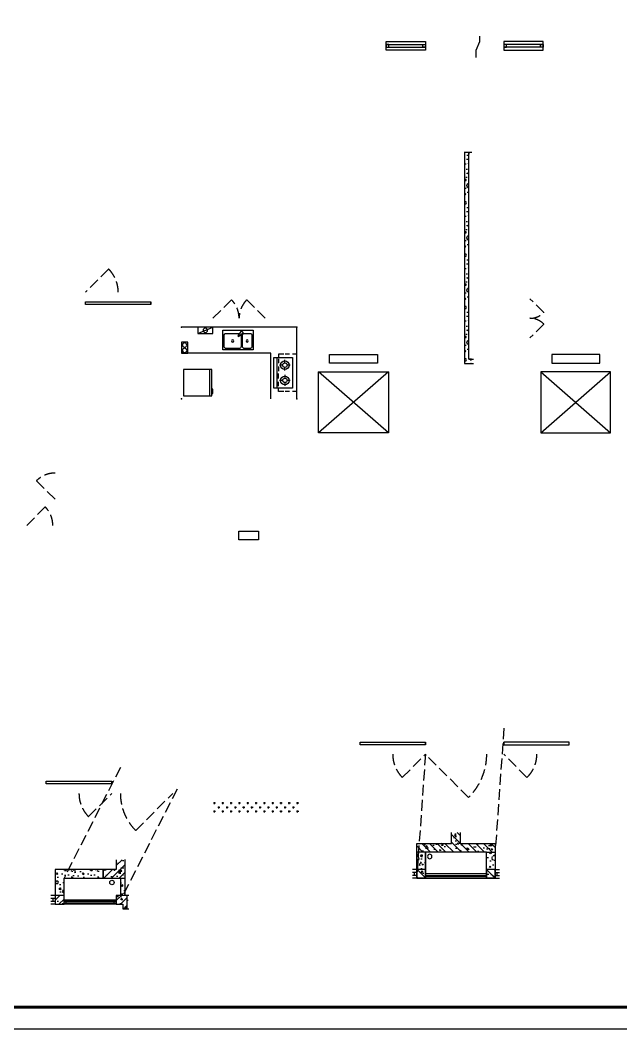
# Model space of a CAD drawing. Extents: x -624355 to 2378000, y 0 to 1700000.
# Drawn here: x 402645 to 416430, y 679628 to 702763 of the extents above; entities that cross this region are included whole.
import ezdxf
from ezdxf.enums import TextEntityAlignment as Align

# ---------------------------------------------------------------- set-up
doc = ezdxf.new("R2010")
doc.units = 0
doc.header["$LTSCALE"] = 1000
doc.header["$MEASUREMENT"] = 0
doc.linetypes.add('DASH', pattern=[0.35, 0.25, -0.1])
doc.layers.get('0').update_dxf_attribs({"linetype": 'CONTINUOUS'})
for name, color, linetype in [('AD-NAME-ROOM', 9, 'CONTINUOUS'), ('AE-ELEV-4', 251, 'CONTINUOUS'), ('AE-EQPM', 70, 'CONTINUOUS'), ('AE-EQPM-KICH', 84, 'CONTINUOUS'), ('AE-HDWR', 8, 'CONTINUOUS'), ('AE-PATN-MATE', 8, 'CONTINUOUS'), ('AE-PIPE', 10, 'CONTINUOUS'), ('AE-WALL', 255, 'CONTINUOUS'), ('AE-WALL-HACH', 15, 'CONTINUOUS'), ('AE-WIND', 11, 'CONTINUOUS'), ("Ax-07-F02-WY1$0$AX-01-P01-F(01)$0$Ax-A-Comp-Wall-F(01')$0$A-Wall-Fnsh", 152, 'CONTINUOUS'), ('C-SHET-SHET', 144, 'CONTINUOUS'), ('C-XREF-INT', 7, 'CONTINUOUS'), ('PX-05-TYN-ZUO$0$PX-B-COMP-WALL-BZ-LG-SUN$0$P-太阳能', 6, 'CONTINUOUS')]:
    doc.layers.add(name, color=color, linetype=linetype)
doc.layers.add('内框', color=8, linetype='CONTINUOUS', plot=False)
doc.layers.get('C-XREF-INT').off()
doc.styles.get("Standard").update_dxf_attribs({"font": '', "width": 0.7})
doc.styles.add('黑体', font='simhei.ttf')
doc.styles.get('Standard').set_extended_font_data('SimSun')

# ---------------------------------------------------------------- blocks, each defined once
blk = doc.blocks.new('对开门冰箱')
at = {"layer": 'AE-EQPM-KICH'}
for p, q in [((75, -700), (75, -50)), ((75, -50), (675, -50)), ((675, -50), (675, -700)), ((675, -650), (75, -650)), ((675, -700), (75, -700))]:
    blk.add_line(p, q, dxfattribs=at)
blk.add_lwpolyline([(625, -700), (625, -725), (525, -725), (525, -700)], close=True, dxfattribs=at)
blk = doc.blocks.new('AX-E2-COMP-WALL$0$JB-RanQiReShuiQi')
at = {"layer": 'AE-EQPM-KICH'}
blk.add_line((-175, 75), (175, -75), dxfattribs=at)
blk.add_lwpolyline([(175, -75), (-175, -75), (-175, 75), (175, 75)], close=True, dxfattribs=at)
blk.add_circle((0, 0), 51.04879952855183, dxfattribs=at)
blk = doc.blocks.new('AX-E2-COMP-WALL$0$hr-rqb')
at = {"layer": 'AE-EQPM-KICH'}
blk.add_lwpolyline([(-125, -150), (-125, 0), (125, 0), (125, -150)], close=True, dxfattribs=at)
for centre in [(-62.5, -75), (62.5, -75)]:
    blk.add_circle(centre, 50, dxfattribs=at)
blk = doc.blocks.new('PX-05-TYN-ZUO$0$20170321181117')
at = {"layer": 'AE-PATN-MATE'}
h = blk.add_hatch(dxfattribs=at)
h.set_pattern_fill('CROSS', color=256, scale=60, style=0)
h.set_pattern_definition([(0, (-193867.231587667, 175119.1879620174), (95.25, 95.25), [47.625, -142.875]), (90, (-193843.419087667, 175095.3754620174), (-95.25, 95.25), [47.625, -142.875])])
h.paths.add_polyline_path([(350.0000685175182, -400), (2350.000068517518, -400), (2350.000068517518, -100), (350.0000685175182, -100)])
blk = doc.blocks.new('JB-XiDiPen-2a-Auto')
at = {"layer": 'AE-EQPM-KICH'}
for p, q in [((-320, -195.0000000000873), (-320, -445.0000000000582)), ((-150, -145.0000000000291), (-270, -145.0000000000873)), ((-93.84744656586554, -101.4271540199697, -60.00000000000163), (-105.8563897259301, -112.7149303264741, -60.00000000000163)), ((-8.181521918158978, -217.0974961571337, -60.00000000000163), (-104.2455662768334, -143.887792908994, -60.00000000000163)), ((-100, -445.0000000000582), (-100, -195.0000000000291)), ((-70, -195.0000000000582), (-70, -445.0000000000582)), ((-62.83390013873577, -104.9630241745326, -60.00000000000163), (4.293808647431433, -205.3713545349019, -60.00000000000163)), ((270, -145.0000000000873), (-20, -145.0000000000582)), ((4.293808647431433, -205.3713545349019, -60.00000000000163), (-8.181521918158978, -217.0974961571337, -60.00000000000163)), ((320, -445.0000000000291), (320, -195.0000000000873)), ((-270, -495.0000000000582), (-150, -495.0000000000582)), ((-20, -495.0000000000582), (270, -495.0000000000291))]:
    blk.add_line(p, q, dxfattribs=at)
blk.add_lwpolyline([(350, -525.0000000000582), (350, -75.00000000005821), (-350, -75.00000000005821), (-350, -525.0000000000582)], close=True, dxfattribs=at)
for centre in [(-210, -320.0000000000582), (125, -320.0000000000291)]:
    blk.add_circle(centre, 25, dxfattribs=at)
for centre, radius, start, end in [((-270, -195.0000000000873), 50, 90, 180), ((-150, -195.0000000000291), 50, 0, 90), ((-91.84728866023943, -127.6190648022166, -60.00000000000163), 20.45454545454545, 133.2269158241898, 232.6892378284557), ((-79.8383455000585, -116.3312884956831, -60.00000000000163), 20.45454545454545, 33.76459382786667, 133.2269158241898), ((-20, -195.0000000000582), 50, 154.7082747088182, 180), ((-20, -195.0000000000582), 50, 90, 106.9881500463089), ((270, -195.0000000000873), 50, 0, 90), ((-270, -445.0000000000582), 50, 180, 270), ((-150, -445.0000000000582), 50, 270, 0), ((-20, -445.0000000000582), 50, 180, 270), ((270, -445.0000000000291), 50, 270, 0)]:
    blk.add_arc(centre, radius, start, end, dxfattribs=at)
blk = doc.blocks.new('JB-LuJv-2a-Auto')
at = {"layer": 'AE-EQPM-KICH'}
for p, q in [((-425, -2.91038304567337e-11), (-425, -102.8044942555716)), ((-425, -167.1184487455466), (-425, -264.847269335849)), ((-350, -525.0000000000582), (-350, -100.0000000000582)), ((-350, -100.0000000000582), (350, -100.0000000000582)), ((-175, -150.0000000000582), (-175, -225.0000000000582)), ((175, -150.0000000000582), (175, -225.0000000000582)), ((350, -100.0000000000582), (350, -525.0000000000582)), ((425, -2.91038304567337e-11), (425, -102.8044942555716)), ((425, -167.1184487455466), (425, -264.847269335849)), ((-425, -302.6499145959096), (-425, -425.0000000000873)), ((-425, -425.0000000000873), (-350, -425.0000000000873)), ((350, -450.0000000000582), (-350, -450.0000000000582)), ((-318.5188703461317, -425.0000000000873), (-218.0262462173123, -425.0000000000873)), ((-225, -275.0000000000582), (-300, -275.0000000000582)), ((-175, -325.0000000000582), (-175, -400.0000000000582)), ((-148.3082902593305, -425.0000000000873), (-36.00237049430143, -425.0000000000873)), ((-50, -275.0000000000582), (-125, -275.0000000000582)), ((131.700257183169, -425.0000000000873), (18.35572212724946, -425.0000000000873)), ((50, -275.0000000000582), (125, -275.0000000000582)), ((175, -325.0000000000582), (175, -400.0000000000582)), ((305.0243648051983, -425.0000000000873), (209.7224987939699, -425.0000000000873)), ((225, -275.0000000000582), (300, -275.0000000000582)), ((425, -425.0000000000582), (350, -425.0000000000873)), ((425, -302.6499145959096), (425, -425.0000000000582)), ((350, -525.0000000000582), (-350, -525.0000000000582))]:
    blk.add_line(p, q, dxfattribs=at)
for centre, radius in [((-175, -275.0000000000582), 100), ((-175, -275.0000000000582), 50), ((175, -275.0000000000582), 100), ((175, -275.0000000000582), 50)]:
    blk.add_circle(centre, radius, dxfattribs=at)
blk = doc.blocks.new('*U126')
at = {"layer": 'AE-EQPM-KICH'}
for p, q in [((2.636785683506321e-11, -1649.99999999964), (7.185008144006133e-11, 0)), ((7.185008144006133e-11, 0), (2650.000000072292, 0)), ((600.0000000000264, -1649.99999999964), (600.0000000000717, -600.0000000000001)), ((600.0000000000717, -600.0000000000001), (2650.000000072292, -600))]:
    blk.add_line(p, q, dxfattribs=at)
for p in [(-2.182787284255028e-11, 0), (2650.000000072292, 0), (2.636785683506324e-11, -1649.99999999964)]:
    blk.add_point(p, dxfattribs=at)
blk.add_blockref('JB-XiDiPen-2a-Auto', (1350.000000072292, 0), dxfattribs=at)
at = {"layer": 'AE-EQPM-KICH', "extrusion": (0, 0, -1), "zscale": -1, "rotation": 270}
blk.add_blockref('JB-LuJv-2a-Auto', (-2.636785683506324e-11, -1049.99999999964), dxfattribs=at)
blk = doc.blocks.new('户型二维')
at = {"layer": 'AE-ELEV-4', "linetype": 'DASH'}
for points in [[(2300, 600), (1006.38361326704, -1940.609307325329)], [(3600, 100), (2306.38361326704, -2440.609307325329)]]:
    blk.add_lwpolyline(points, dxfattribs=at)
at = {"layer": 'AE-EQPM-KICH'}
for p in [(3700.000000010012, 10699.99999999965), (6350, 10699.99999999965), (3700.000000010012, 9050)]:
    blk.add_point(p, dxfattribs=at)
at = {"layer": 'AE-PATN-MATE', "linetype": 'DASH'}
for points in [[(2250, 11500, 0.198912367379658), (2030.330085889902, 12030.3300858899), (1500, 11500)], [(800.0000000000582, 7349.999999999884, 0.198912367379658), (375.7359312881599, 7174.264068711782), (800.0000000000582, 6749.999999999884)], [(749.9999999999418, 6150, 0.198912367379658), (574.2640687118983, 6574.264068711898), (150, 6150)], [(1350, 0, 0.198912367379658), (1569.669914110098, -530.330085889902), (2100, 0)], [(2300.000000000116, 0, 0.198912367379658), (2651.471862576203, -848.5281374237966), (3500, 0)]]:
    blk.add_lwpolyline(points, format="xyb", dxfattribs=at)
at = {"layer": 'AE-PATN-MATE', "linetype": 'DASH', "elevation": 5.585210347004212e-08}
for points in [[(5025.000000000058, 10899.999999922, 0.198912367379658), (4849.264068712015, 11324.2640686339), (4425.000000000116, 10899.999999922)], [(5025.000000000058, 10899.999999922, -0.198912367379658), (5200.735931288102, 11324.2640686339), (5625, 10899.999999922)], [(8550, 899.9999999218853, 0.198912367379658), (8769.669914110098, 369.6699140319834), (9300, 899.9999999218853)]]:
    blk.add_lwpolyline(points, format="xyb", dxfattribs=at)
at = {"layer": 'AE-EQPM-KICH', "xscale": -1}
blk.add_blockref('*U126', (6350.000000072294, 10699.99999999965), dxfattribs=at)
for name, p, rotation in [('AX-E2-COMP-WALL$0$JB-RanQiReShuiQi', (4250.000000031781, 10624.99999999965), 180), ('AX-E2-COMP-WALL$0$hr-rqb', (3849.576995854615, 10224.99999999965), 270), ('对开门冰箱', (3700.000000031781, 9800), 90)]:
    blk.add_blockref(name, p, dxfattribs=dict(at, rotation=rotation))
at = {"layer": 'PX-05-TYN-ZUO$0$PX-B-COMP-WALL-BZ-LG-SUN$0$P-太阳能', "xscale": -1}
blk.add_blockref('PX-05-TYN-ZUO$0$20170321181117', (6750.000068517576, -80), dxfattribs=at)
blk = doc.blocks.new('房间功能')
at = {"layer": 'AD-NAME-ROOM'}
blk.add_lwpolyline([(25420.06593669951, 6019.966978058801), (25870.06593669951, 6019.966978058801), (25870.06593669951, 5819.966978058801), (25420.06593669951, 5819.966978058801)], close=True, dxfattribs=at)
at = {"color": 8}
for points in [[(21900, 11280.000000000031), (23400, 11280.000000000031), (23400, 11220), (21900, 11220)], [(28200, 1180.0000000000307), (29700, 1180.0000000000307), (29700, 1120), (28200, 1120)], [(33000, 1180.0000000000307), (31500, 1180.0000000000307), (31500, 1120), (33000, 1120)], [(21000, 279.99999999994543), (22499.999999999956, 279.99999999994543), (22499.999999999956, 220), (21000, 220)]]:
    blk.add_wipeout(points, dxfattribs=at).dxf.layer = 'AE-HDWR'
at = {"layer": 'AE-HDWR', "color": 8}
for points in [[(21900, 11280), (23400, 11280), (23400, 11220), (21900, 11220)], [(28200, 1180), (29700, 1180), (29700, 1120), (28200, 1120)], [(33000, 1180), (31500, 1180), (31500, 1120), (33000, 1120)], [(21000, 280), (22500, 280), (22500, 220), (21000, 220)]]:
    blk.add_lwpolyline(points, close=True, dxfattribs=at)
at = {"layer": 'AE-WALL'}
for points in [[(21900, 11220), (21900, 11280)], [(23400, 11220), (23400, 11280)], [(28200, 1120), (28200, 1180)], [(29700, 1120), (29700, 1180)], [(31500, 1120), (31500, 1180)], [(33000, 1120), (33000, 1180)], [(21000, 220), (21000, 280)], [(22500, 220), (22500, 280)]]:
    blk.add_lwpolyline(points, dxfattribs=at)
blk = doc.blocks.new('*U61')
for p, q in [((899.9999999979627, 59.99999999988358), (5.820766091346741e-11, 59.99999999988358)), ((899.9999999979627, -1.164153218269348e-10), (5.820766091346741e-11, -1.164153218269348e-10))]:
    blk.add_line(p, q)
for points in [[(60, 0), (0, 0), (0, 60), (60, 60)], [(839.9999999980209, 0), (899.9999999980209, 0), (899.9999999980209, 60), (839.9999999980209, 60)]]:
    blk.add_lwpolyline(points, close=True)
blk = doc.blocks.new('DT')
at = {"layer": 'AE-EQPM'}
for p, q in [((357854.0381416139, 341547.1826629857), (357854.0381416139, 341747.1826629858)), ((357854.0381416139, 341747.1826629858), (358954.0381416073, 341747.1826629858)), ((358954.0381416073, 341747.1826629858), (358954.0381416073, 341547.1826629857)), ((358954.0381416073, 341547.1826629857), (357854.0381416139, 341547.1826629857)), ((357604.0381416068, 339947.182662985), (357604.0381416068, 341347.1826629856)), ((357604.0381416068, 341347.1826629856), (359204.0381416144, 341347.1826629856)), ((359204.0381416144, 341347.1826629856), (357604.0381416068, 339947.182662985)), ((359204.0381416144, 339947.182662985), (357604.0381416068, 341347.1826629856)), ((359204.0381416144, 341347.1826629856), (359204.0381416144, 339947.182662985)), ((359204.0381416144, 339947.182662985), (357604.0381416068, 339947.182662985))]:
    blk.add_line(p, q, dxfattribs=at)
blk = doc.blocks.new('核心筒二维-1F')
at = {"layer": 'AE-WALL-HACH'}
h = blk.add_hatch(dxfattribs=at)
h.set_pattern_fill('加气混凝土', color=256, scale=50)
h.set_pattern_definition([(0, (177, -183), (300, 600), [0, -600]), (0, (-174, -264), (300, 600), [0, -600]), (0, (21, -270), (300, 600), [0, -600]), (0, (234, -93), (300, 600), [0, -600]), (0, (-15, -300), (300, 600), [0, -600]), (0, (294, 285), (300, 600), [0, -600]), (0, (111, 237), (300, 600), [0, -600]), (0, (207, 162), (300, 600), [0, -600]), (0, (-282, 150), (300, 600), [0, -600]), (0, (12, 123), (300, 600), [0, -600]), (0, (-102, -30), (300, 600), [0, -600]), (0, (-96, -255), (300, 600), [0, -600]), (0, (129, -279), (300, 600), [0, -600]), (0, (294, -15), (300, 600), [0, -600]), (0, (-267, -108), (300, 600), [0, -600]), (0, (-216, -6), (300, 600), [0, -600]), (0, (18, -48), (300, 600), [0, -600]), (0, (-66, -135), (300, 600), [0, -600]), (0, (-114, 63), (300, 600), [0, -600]), (0, (-39, 288), (300, 600), [0, -600]), (0, (-243, -234), (300, 600), [0, -600]), (0, (87, 165), (300, 600), [0, -600]), (0, (-192, 174), (300, 600), [0, -600]), (0, (-240, 252), (300, 600), [0, -600]), (130.601294, (257.142858, 97.142856), (-1499.999983430985, 1800.000007869767), [26.341554, -11037.111]), (18.4349488, (214.285716, 108.571428), (1499.99999446807, 599.9999955732223), [27.10524, -3767.6279]), (90, (214.285716, 82.857144), (300.0000000000001, 600), [25.714284, -1174.28565]), (161.565051, (240, 74.285712), (-1500.000007552608, 599.9999552724113), [27.10524, -3767.6279]), (53.1301023, (240, 74.285712), (300.0000005671201, 599.9999997164399), [28.57143, -2971.4285]), (135, (262.857144, -231.42852), (-300.0000362661431, 599.9999593952012), [24.24366, -1672.8126]), (45, (228.571428, -231.42852), (299.999998082377, 599.9999975789675), [24.24366, -1672.8126]), (135, (245.714286, -248.57142), (-300.0000362661431, 599.9999593952012), [24.24366, -1672.8126]), (45, (245.714286, -248.57142), (299.999998082377, 599.9999975789675), [24.24366, -1672.8126]), (116.565051, (-25.71426, 171.428574), (-5.219298673253547e-05, 1199.999967353521), [31.943826, -638.8765000000001]), (180, (-39.99995999999999, 199.999998), (-299.9999999999999, 600), [34.285716, -565.71425]), (63.43494880000001, (-88.57139999999998, 171.428574), (2.716145353076627e-06, 1199.999994186336), [31.943826, -638.8765000000001]), (116.565051, (-74.2857, 142.857144), (-5.219298673253547e-05, 1199.999967353521), [31.943826, -638.8765000000001]), (0, (-74.2857, 142.857144), (300, 600), [34.285716, -565.71425]), (63.43494880000001, (-39.99995999999999, 142.857144), (2.716145353076627e-06, 1199.999994186336), [31.943826, -638.8765000000001]), (107.102728, (199.999998, -31.42854000000001), (-899.9999655924546, 3000.000004840143), [38.861346, -16282.9025]), (143.972626, (188.571426, 5.714286), (-5699.99992773809, 4199.999995246334), [38.861346, -8122.02]), (180, (157.142856, 28.57143), (-299.9999999999999, 600), [37.142856, -562.8571]), (36.02737329999999, (88.57142999999999, 5.714286), (5699.999957876589, 4199.999954722195), [38.861346, -8122.02]), (71.5650511, (77.142858, -28.5714), (900.0000046203285, 2999.99999483479), [36.140316, -3758.5928]), (107.102728, (88.57142999999999, -65.71428), (-899.9999655924546, 3000.000004840143), [38.861346, -16282.9025]), (143.972626, (120, -88.57139999999998), (-5699.99992773809, 4199.999995246334), [38.861346, -8122.02]), (0, (120, -88.57139999999998), (300, 600), [37.142856, -562.8571]), (36.02737329999999, (157.142856, -88.57139999999998), (5699.999957876589, 4199.999954722195), [38.861346, -8122.02]), (71.5650511, (188.571426, -65.71428), (900.0000046203285, 2999.99999483479), [36.140316, -3758.5928]), (150.255118, (205.714284, 248.571426), (-900.0000021301363, 599.9999925650195), [23.03502, -4814.319600000001]), (90, (185.714286, 237.14286), (300.0000000000001, 600), [22.857144, -1177.14275]), (29.7448813, (185.714286, 237.14286), (900.0000005300184, 599.9999971978212), [23.03502, -4814.319600000001]), (116.565051, (65.714286, -177.14286), (-5.219298673253547e-05, 1199.999967353521), [31.943826, -638.8765000000001]), (168.690067, (51.428574, -148.5714), (-2700.000002003099, 599.9999849441089), [29.137254, -6089.685500000001]), (41.18592510000001, (0, -162.8571), (7499.999954558658, 6599.999942288418), [30.371844, -12725.802]), (90, (0, -191.42856), (300.0000000000001, 600), [28.57143, -1171.4285]), (138.814074, (22.857144, -211.42854), (-7499.999866690215, 6600.000042036299), [30.371844, -12725.802]), (16.6992442, (22.857144, -211.42854), (9899.99992551639, 2999.999968578065), [29.82945, -12498.5375]), (60.9453959, (51.428574, -202.85712), (299.9999992038756, 599.9999946927048), [29.416086, -12325.3395]), (109.983106, (-185.71428, 74.285712), (-1500.00000564993, 4199.999988885022), [33.44200199999999, -14012.1975]), (155.556045, (-197.14284, 105.714288), (-3900.000014866057, 1799.999962602966), [34.522986, -14465.1315]), (24.4439547, (-259.99998, 105.714288), (3900.000001945477, 1799.999991342401), [34.522986, -14465.1315]), (70.01689340000001, (-271.42854, 74.285712), (1500.000004522143, 4199.999989580724), [33.442002, -14012.1975]), (109.983106, (-259.99998, 42.857142), (-1500.00000564993, 4199.999988885022), [33.44200199999999, -14012.1975]), (160.016893, (-228.57138, 31.42857), (-1500.00000088163, 599.9999726666744), [33.442002, -6989.377500000001]), (19.9831065, (-228.57138, 31.42857), (1499.999991764409, 599.9999990480279), [33.442002, -6989.377500000001]), (70.01689340000001, (-197.14284, 42.857142), (1500.000004522143, 4199.999989580724), [33.442002, -14012.1975]), (122.005383, (37.142856, 19.999998), (-300.00004026147, 599.9999693707862), [26.954232, -5633.434]), (18.4349488, (-2.85714, 34.285716), (1499.99999446807, 599.9999955732223), [27.10524, -3767.6279]), (90, (-2.85714, 8.571426), (300.0000000000001, 600), [25.714284, -1174.28565]), (161.565051, (22.857144, 0), (-1500.000007552608, 599.9999552724113), [27.10524, -3767.6279]), (54.46232220000002, (22.857144, 0), (2099.999996957259, 2999.999995506066), [24.57807, -10298.2115]), (116.565051, (-137.14284, -125.71428), (-5.219298673253547e-05, 1199.999967353521), [31.943826, -638.8765000000001]), (180, (-151.42854, -97.14282), (-299.9999999999999, 600), [31.42857, -568.5714]), (59.0362434, (-199.99998, -125.71428), (300.0000009765315, 599.9999970877775), [33.31972799999999, -6963.821999999998]), (120.963756, (-182.85714, -154.28568), (-300.0000409979644, 599.9999724465997), [33.319728, -6963.821999999999]), (0, (-182.85714, -154.28568), (300, 600), [31.42857, -568.5714]), (63.43494880000001, (-151.42854, -154.28568), (2.716145353076627e-06, 1199.999994186336), [31.943826, -638.8765000000001])])
edge = h.paths.add_edge_path()
edge.add_line((3439.999999891501, -140), (3500, -140))
edge.add_line((3500, -140), (3499.999999891501, 4600))
edge.add_line((3499.999999891501, 4600), (3599.999999891501, 4600))
edge.add_line((3599.999999891501, 4600), (3599.999999891501, -240))
edge.add_line((3599.999999891501, -240), (3439.999999891501, -240))
at = {"layer": 'AE-WALL'}
for points in [[(3438.325443202863, 4600.000000129454), (3499.999999891501, 4599.999999999884), (3499.999999891501, 4568.374696324929)], [(3439.999999891501, -140), (3500, -140), (3499.999999891501, 4600), (3599.999999891501, 4600), (3599.999999891501, -240), (3439.999999891501, -240)], [(3600, 4616.857312135748), (3600, 4568.374696324929)], [(3500, -140), (3400.000000000058, -140)], [(3519.999999891501, -240), (3400, -240)]]:
    blk.add_lwpolyline(points, dxfattribs=at)
at = {"layer": 'AE-WIND'}
for points in [[(1800.000000001979, 7150), (2700, 7149.999999999884), (2700, 6949.999999999884), (1800.000000001979, 6950)], [(5399.999809854198, 7150.000000128639), (4500, 7149.999999999884), (4500, 6949.999999999884), (5399.999809854198, 6950.000000128639)]]:
    blk.add_lwpolyline(points, close=True, dxfattribs=at)
blk.add_blockref('DT', (-357354.0382367055, -341777.1826629884))
at = {"xscale": -1}
blk.add_blockref('DT', (364554.0381416106, -341777.182662989), dxfattribs=at)
at = {"layer": 'AE-WIND', "extrusion": (0, 0, -1), "xscale": -1, "zscale": -1, "rotation": 180}
blk.add_blockref('*U61', (-2700, 7080.000000028755), dxfattribs=at)
at = {"layer": 'AE-WIND', "extrusion": (0, 0, -1), "zscale": -1, "rotation": 180}
blk.add_blockref('*U61', (-4500, 7080.000000028755), dxfattribs=at)
blk = doc.blocks.new('Ax-07-F02-WY1$0$AX-01-P01-F(01)$0$A$C23455073')
at = {"layer": "Ax-07-F02-WY1$0$AX-01-P01-F(01)$0$Ax-A-Comp-Wall-F(01')$0$A-Wall-Fnsh"}
blk.add_lwpolyline([(917.0027566117351, 647.3429005610815), (917.0027566103381, 479.4055555992527), (832.8387907438446, 279.4049293811258), (832.8387907432625, 160.0191298117861)], dxfattribs=at)
blk = doc.blocks.new('1F标高')
at = {"layer": 'AE-PATN-MATE', "linetype": 'DASH'}
for points in [[(5854.859281056037, 10387.81066355261, 0.198912367379658), (6173.0573326007, 10519.6126120023), (5854.859281081182, 10837.81066355738)], [(26254.85918592155, 10387.81066355261, 0.198912367379658), (26573.05723746622, 10519.6126120023), (26254.8591859467, 10837.81066355738)], [(5854.859281056037, 10387.81066355261, -0.198912367379658), (6173.057332593366, 10256.0087150851), (5854.859281056037, 9937.810663547833)], [(26254.85918592155, 10387.81066355261, -0.198912367379658), (26573.05723745888, 10256.0087150851), (26254.85918592155, 9937.810663547833)]]:
    blk.add_lwpolyline(points, format="xyb", dxfattribs=at)
at = {"layer": 'C-XREF-INT', "rotation": 179.9995736971572}
for p in [(5539.503089121368, 17017.2093962807), (25939.50308911578, 17017.20939628058)]:
    blk.add_blockref('Ax-07-F02-WY1$0$AX-01-P01-F(01)$0$A$C23455073', p, dxfattribs=at)
blk = doc.blocks.new('THAPE_A1L2_inner')
at = {"layer": '内框'}
blk.add_lwpolyline([(0, 0), (1261, 0), (1261, 594), (0, 594)], close=True, dxfattribs=at)
at = {"layer": '内框', "const_width": 1.4}
blk.add_lwpolyline([(25, 584), (25, 10), (1251, 10), (1251, 584)], close=True, dxfattribs=at)
at = {"layer": '内框', "style": '黑体', "width": 0.7999999999999972}
blk.add_attdef('内框名称', (58.88620221386664, 599.2949663840001), '', height=8, dxfattribs=at)
blk = doc.blocks.new('201311_THAPE_A1L2')
blk.add_lwpolyline([(0, 0), (1261, 0), (1261, 594), (0, 594)], close=True)
at = {"const_width": 1.4}
blk.add_lwpolyline([(25, 584), (25, 10), (1251, 10), (1251, 584)], close=True, dxfattribs=at)
blk.add_attdef('作废标记', text='', height=400).set_placement((658, 330.5), align=Align.MIDDLE_CENTER)
blk = doc.blocks.new('南面中间空调板排水')
at = {"layer": 'AE-WALL-HACH'}
h = blk.add_hatch(dxfattribs=at)
h.set_pattern_fill('钢筋混凝土', color=256, scale=50)
h.set_pattern_definition([(45, (-390276.5623966926, -686824.8660824721), (-88.38834764831843, 88.38834764831844), []), (49.99999999999999, (-390276.5623966926, -686824.8660824721), (358.6300913003767, -31.37606749129755), [37.5, -412.5]), (355, (-390276.5623966926, -686824.8660824721), (-69.3756668065, 376.0960668500059), [30, -330]), (100.4514, (-390246.6765566926, -686827.4807524722), (289.2546908570108, 344.7197710304768), [31.870095, -350.571056]), (46.18420000000002, (-390276.5623966926, -686724.8660824721), (533.6205243128222, -82.75950716450905), [56.24999999999984, -618.7499999999975]), (96.6356, (-390232.0940241927, -686731.7627359722), (467.3313527743517, 487.0589354502209), [47.805144, -525.8565]), (351.1842, (-390276.5623966926, -686724.8660824721), (467.3309725668136, 487.0593004626623), [45, -495]), (21, (-390226.5623966926, -686749.8660824721), (298.4535260592309, -201.3094453326694), [37.5, -412.5]), (326.0000000000001, (-390226.5623966926, -686749.8660824721), (121.6576659607909, 362.5750225234265), [30, -330]), (71.4514, (-390201.6912801926, -686766.6418854721), (420.111314290745, 161.2652483549762), [31.870095, -350.571056]), (37.50000000000001, (-390276.5623966926, -686824.8660824721), (6.079927658645334, 166.4469269156558), [0, -326, 0, -335, 0, -331.25]), (7.499999999999999, (-390276.5623966926, -686824.8660824721), (131.5347687210743, 197.2058559411801), [0, -191, 0, -318.5, 0, -126.25]), (327.5, (-390388.0623966926, -686824.8660824721), (266.9112180862045, -11.27743586718988), [0, -125, 0, -390, 0, -517.5]), (317.5, (-390438.0623966926, -686824.8660824721), (291.5930846711931, 50.05249116615887), [0, -162.5, 0, -259, 0, -367.5])])
h.paths.add_polyline_path([(599.9996749094571, -2394.229627230554), (599.9996749138227, -2644.254017652711), (-200.0003250861773, -2644.254299185704), (-200.0003250861773, -2844.254580718582), (1600.004568700679, -2844.254580718582), (1600.004568700679, -2644.254580718582), (799.9996749138227, -2644.25562256074), (800.0029304519994, -2394.229627230554)])
h = blk.add_hatch(dxfattribs=at)
h.set_pattern_fill('加气混凝土', color=256, scale=50)
h.set_pattern_definition([(0, (-390099.5623966926, -687007.8660824721), (300, 600), [0, -600]), (0, (-390450.5623966926, -687088.8660824721), (300, 600), [0, -600]), (0, (-390255.5623966926, -687094.8660824721), (300, 600), [0, -600]), (0, (-390042.5623966926, -686917.8660824721), (300, 600), [0, -600]), (0, (-390291.5623966926, -687124.8660824721), (300, 600), [0, -600]), (0, (-389982.5623966926, -686539.8660824721), (300, 600), [0, -600]), (0, (-390165.5623966926, -686587.8660824721), (300, 600), [0, -600]), (0, (-390069.5623966926, -686662.8660824721), (300, 600), [0, -600]), (0, (-390558.5623966926, -686674.8660824721), (300, 600), [0, -600]), (0, (-390264.5623966926, -686701.8660824721), (300, 600), [0, -600]), (0, (-390378.5623966926, -686854.8660824721), (300, 600), [0, -600]), (0, (-390372.5623966926, -687079.8660824721), (300, 600), [0, -600]), (0, (-390147.5623966926, -687103.8660824721), (300, 600), [0, -600]), (0, (-389982.5623966926, -686839.8660824721), (300, 600), [0, -600]), (0, (-390543.5623966926, -686932.8660824721), (300, 600), [0, -600]), (0, (-390492.5623966926, -686830.8660824721), (300, 600), [0, -600]), (0, (-390258.5623966926, -686872.8660824721), (300, 600), [0, -600]), (0, (-390342.5623966926, -686959.8660824721), (300, 600), [0, -600]), (0, (-390390.5623966926, -686761.8660824721), (300, 600), [0, -600]), (0, (-390315.5623966926, -686536.8660824721), (300, 600), [0, -600]), (0, (-390519.5623966926, -687058.8660824721), (300, 600), [0, -600]), (0, (-390189.5623966926, -686659.8660824721), (300, 600), [0, -600]), (0, (-390468.5623966926, -686650.8660824721), (300, 600), [0, -600]), (0, (-390516.5623966926, -686572.8660824721), (300, 600), [0, -600]), (130.601294, (-390019.4195386926, -686727.7232264722), (-1499.999983430985, 1800.000007869767), [26.341554, -11037.111]), (18.4349488, (-390062.2766806926, -686716.2946544721), (1499.99999446807, 599.9999955732223), [27.10524, -3767.6279]), (90, (-390062.2766806926, -686742.0089384721), (300.0000000000001, 600), [25.714284, -1174.28565]), (161.565051, (-390036.5623966926, -686750.5803704722), (-1500.000007552608, 599.9999552724113), [27.10524, -3767.6279]), (53.1301023, (-390036.5623966926, -686750.5803704722), (300.0000005671201, 599.9999997164399), [28.57143, -2971.4285]), (135, (-390013.7052526926, -687056.2946024721), (-300.0000362661431, 599.9999593952012), [24.24366, -1672.8126]), (45, (-390047.9909686926, -687056.2946024721), (299.999998082377, 599.9999975789675), [24.24366, -1672.8126]), (135, (-390030.8481106926, -687073.4375024722), (-300.0000362661431, 599.9999593952012), [24.24366, -1672.8126]), (45, (-390030.8481106926, -687073.4375024722), (299.999998082377, 599.9999975789675), [24.24366, -1672.8126]), (116.565051, (-390302.2766566926, -686653.4375084721), (-5.219298673253547e-05, 1199.999967353521), [31.94382599999992, -638.8764999999977]), (180, (-390316.5623566926, -686624.8660844722), (-299.9999999999999, 600), [34.285716, -565.71425]), (63.43494880000001, (-390365.1337966927, -686653.4375084721), (2.716145353076627e-06, 1199.999994186336), [31.943826, -638.8765000000001]), (116.565051, (-390350.8480966926, -686682.0089384721), (-5.219298673253547e-05, 1199.999967353521), [31.94382599999992, -638.8764999999977]), (0, (-390350.8480966926, -686682.0089384721), (300, 600), [34.285716, -565.71425]), (63.43494880000001, (-390316.5623566926, -686682.0089384721), (2.716145353076627e-06, 1199.999994186336), [31.943826, -638.8765000000001]), (107.102728, (-390076.5623986927, -686856.2946224721), (-899.9999655924546, 3000.000004840143), [38.861346, -16282.9025]), (143.972626, (-390087.9909706927, -686819.1517964721), (-5699.99992773809, 4199.999995246334), [38.861346, -8122.02]), (180, (-390119.4195406926, -686796.2946524721), (-299.9999999999999, 600), [37.142856, -562.8571]), (36.02737329999999, (-390187.9909666926, -686819.1517964721), (5699.999957876589, 4199.999954722195), [38.86134599999986, -8122.019999999981]), (71.5650511, (-390199.4195386926, -686853.4374824722), (900.0000046203285, 2999.99999483479), [36.140316, -3758.5928]), (107.102728, (-390187.9909666926, -686890.5803624721), (-899.9999655924546, 3000.000004840143), [38.861346, -16282.9025]), (143.972626, (-390156.5623966926, -686913.4374824722), (-5699.99992773809, 4199.999995246334), [38.861346, -8122.02]), (0, (-390156.5623966926, -686913.4374824722), (300, 600), [37.142856, -562.8571]), (36.02737329999999, (-390119.4195406926, -686913.4374824722), (5699.999957876589, 4199.999954722195), [38.86134599999986, -8122.019999999981]), (71.5650511, (-390087.9909706927, -686890.5803624721), (900.0000046203285, 2999.99999483479), [36.140316, -3758.5928]), (150.255118, (-390070.8481126926, -686576.2946564722), (-900.0000021301363, 599.9999925650195), [23.03502, -4814.319600000001]), (90, (-390090.8481106926, -686587.7232224721), (300.0000000000001, 600), [22.857144, -1177.14275]), (29.7448813, (-390090.8481106926, -686587.7232224721), (900.0000005300184, 599.9999971978212), [23.03502, -4814.319600000001]), (116.565051, (-390210.8481106926, -687002.0089424722), (-5.219298673253547e-05, 1199.999967353521), [31.94382599999992, -638.8764999999977]), (168.690067, (-390225.1338226926, -686973.4374824722), (-2700.000002003099, 599.9999849441089), [29.137254, -6089.685500000001]), (41.18592510000001, (-390276.5623966926, -686987.7231824722), (7499.999954558658, 6599.999942288418), [30.371844, -12725.802]), (90, (-390276.5623966926, -687016.2946424722), (300.0000000000001, 600), [28.57143, -1171.4285]), (138.814074, (-390253.7052526926, -687036.2946224721), (-7499.999866690215, 6600.000042036299), [30.371844, -12725.802]), (16.6992442, (-390253.7052526926, -687036.2946224721), (9899.99992551639, 2999.999968578065), [29.82945, -12498.5375]), (60.9453959, (-390225.1338226926, -687027.7232024721), (299.9999992038756, 599.9999946927048), [29.416086, -12325.3395]), (109.983106, (-390462.2766766927, -686750.5803704722), (-1500.00000564993, 4199.999988885022), [33.44200199999984, -14012.19749999996]), (155.556045, (-390473.7052366926, -686719.1517944721), (-3900.000014866057, 1799.999962602966), [34.522986, -14465.1315]), (24.4439547, (-390536.5623766927, -686719.1517944721), (3900.000001945477, 1799.999991342401), [34.522986, -14465.1315]), (70.01689340000001, (-390547.9909366926, -686750.5803704722), (1500.000004522143, 4199.999989580724), [33.442002, -14012.1975]), (109.983106, (-390536.5623766927, -686782.0089404722), (-1500.00000564993, 4199.999988885022), [33.44200199999984, -14012.19749999996]), (160.016893, (-390505.1337766926, -686793.4375124722), (-1500.00000088163, 599.9999726666744), [33.442002, -6989.377500000001]), (19.9831065, (-390505.1337766926, -686793.4375124722), (1499.999991764409, 599.9999990480279), [33.442002, -6989.377500000001]), (70.01689340000001, (-390473.7052366926, -686782.0089404722), (1500.000004522143, 4199.999989580724), [33.442002, -14012.1975]), (122.005383, (-390239.4195406926, -686804.8660844722), (-300.00004026147, 599.9999693707862), [26.954232, -5633.434]), (18.4349488, (-390279.4195366926, -686790.5803664721), (1499.99999446807, 599.9999955732223), [27.10524, -3767.6279]), (90, (-390279.4195366926, -686816.2946564722), (300.0000000000001, 600), [25.714284, -1174.28565]), (161.565051, (-390253.7052526926, -686824.8660824721), (-1500.000007552608, 599.9999552724113), [27.10524, -3767.6279]), (54.46232220000002, (-390253.7052526926, -686824.8660824721), (2099.999996957259, 2999.999995506066), [24.57807, -10298.2115]), (116.565051, (-390413.7052366926, -686950.5803624721), (-5.219298673253547e-05, 1199.999967353521), [31.94382599999992, -638.8764999999977]), (180, (-390427.9909366926, -686922.0089024721), (-299.9999999999999, 600), [31.42857, -568.5714]), (59.0362434, (-390476.5623766927, -686950.5803624721), (300.0000009765315, 599.9999970877775), [33.31972799999984, -6963.821999999979]), (120.963756, (-390459.4195366926, -686979.1517624721), (-300.0000409979644, 599.9999724465997), [33.319728, -6963.821999999999]), (0, (-390459.4195366926, -686979.1517624721), (300, 600), [31.42857, -568.5714]), (63.43494880000001, (-390427.9909366926, -686979.1517624721), (2.716145353076627e-06, 1199.999994186336), [31.943826, -638.8765000000001])])
h.paths.add_polyline_path([(-0.0003250861773267388, -2844.254017652711), (-200.0003250861773, -2844.254017652711), (-200.0003250861773, -3244.252645598026), (-0.0003250861773267388, -3244.252645598026)])
h.paths.add_polyline_path([(1399.999674913823, -2844.254580718582), (1599.999674913823, -2844.254580718582), (1600.001046968682, -3244.252645519911), (1400.001046968682, -3244.252645519911)])
h = blk.add_hatch(dxfattribs=at)
h.set_pattern_fill('钢筋混凝土', color=256, scale=50)
h.set_pattern_definition([(45, (-391745.4881386711, -686524.8660824721), (-88.38834764831843, 88.38834764831844), []), (49.99999999999999, (-391745.4881386711, -686524.8660824721), (358.6300913003767, -31.37606749129755), [37.5, -412.5]), (355, (-391745.4881386711, -686524.8660824721), (-69.3756668065, 376.0960668500059), [30, -330]), (100.4514, (-391715.6022986711, -686527.4807524722), (289.2546908570108, 344.7197710304768), [31.870095, -350.571056]), (46.18420000000002, (-391745.4881386711, -686424.8660824721), (533.6205243128222, -82.75950716450905), [56.24999999999999, -618.7499999999998]), (96.6356, (-391701.0197661712, -686431.7627359722), (467.3313527743517, 487.0589354502209), [47.805144, -525.8565]), (351.1842, (-391745.4881386711, -686424.8660824721), (467.3309725668136, 487.0593004626623), [45, -495]), (21, (-391695.4881386711, -686449.8660824721), (298.4535260592309, -201.3094453326694), [37.5, -412.5]), (326.0000000000001, (-391695.4881386711, -686449.8660824721), (121.6576659607909, 362.5750225234265), [30, -330]), (71.4514, (-391670.6170221712, -686466.6418854721), (420.111314290745, 161.2652483549762), [31.870095, -350.571056]), (37.50000000000001, (-391745.4881386711, -686524.8660824721), (6.079927658645334, 166.4469269156558), [0, -326, 0, -335, 0, -331.25]), (7.499999999999999, (-391745.4881386711, -686524.8660824721), (131.5347687210743, 197.2058559411801), [0, -191, 0, -318.5, 0, -126.25]), (327.5, (-391856.9881386711, -686524.8660824721), (266.9112180862045, -11.27743586718988), [0, -125, 0, -390, 0, -517.5]), (317.5, (-391906.9881386711, -686524.8660824721), (291.5930846711931, 50.05249116615887), [0, -162.5, 0, -259, 0, -367.5])])
h.paths.add_polyline_path([(-200.0003250861773, -3244.252645598026), (-0.0003250861773267388, -3244.252645598026), (-0.0003250861773267388, -3444.252645519678), (-200.0003250861773, -3444.252645519678)])
h.paths.add_polyline_path([(1400.001046968682, -3244.252645519911), (1600.001046968682, -3244.252645519911), (1600.001046968682, -3444.252645441564), (1400.001046968682, -3444.252645441564)])
at = {"layer": 'AE-ELEV-4', "linetype": 'DASH'}
for points in [[(-400.004893787147, -0.0005630658706650138), (-199.9931037322967, -2844.253835808137)], [(1399.987884858972, -600.0013079763157), (1599.999674913823, -3444.254580718582)]]:
    blk.add_lwpolyline(points, dxfattribs=at)
at = {"layer": 'AE-PATN-MATE', "linetype": 'DASH'}
blk.add_lwpolyline([(5.820766091346741e-11, -600, 0.198912367379658), (410.0505063388264, -1589.949493661174), (1400, -600)], format="xyb", dxfattribs=at)
at = {"layer": 'AE-PIPE'}
blk.add_circle((1300.297618766548, -2943.95663686574, 3000), 50, dxfattribs=at)
at = {"layer": 'AE-WALL'}
blk.add_lwpolyline([(599.9996749094571, -2394.229627230554), (599.9996749094571, -2644.254017652711), (-200.0003250861773, -2644.254299185704), (-200.0003250861773, -3444.253736119834), (-0.0003250861773267388, -3444.254017652711), (-0.0003250861773267388, -2844.254017652711), (1399.999674913823, -2844.254580718582), (1399.999674913823, -3444.254017652711), (1599.999674913823, -3444.254017652711), (1599.999674913823, -2644.254580715089), (799.9996749138227, -2644.25562256074), (800.0029304519994, -2394.229627230554)], dxfattribs=at)
for points in [[(-0.0003250861773267388, -2844.254017652711), (-200.0003250861773, -2844.254017652711), (-200.0003250861773, -3444.254017652711), (-0.0003250861773267388, -3444.254017652711)], [(1399.999674913823, -2844.254580718582), (1599.999674913823, -2844.254580718582), (1599.999674913823, -3444.254580718582), (1399.999674913823, -3444.254580718582)], [(-200.0003250861773, -3244.252645598026), (-0.0003250861773267388, -3244.252645598026), (-0.0003250861773267388, -3444.252645519678), (-200.0003250861773, -3444.252645519678)], [(1400.001046968682, -3244.252645519911), (1600.001046968682, -3244.252645519911), (1600.001046968682, -3444.252645441564), (1400.001046968682, -3444.252645441564)]]:
    blk.add_lwpolyline(points, close=True, dxfattribs=at)
at = {"layer": 'AE-WIND'}
for points in [[(-200.0003250861773, -3244.254017652711), (-300.0003250861773, -3244.254017652711)], [(-200.0003250861773, -3309.254017652711), (-300.0003250861773, -3309.254017652711)], [(-200.0003250861773, -3379.254017652711), (-300.0003250861773, -3379.254017652711)], [(-200.0003250861773, -3444.254017652711), (-300.0003250861773, -3444.254017652711)], [(-250.0003250861773, -3379.254017652711), (-250.0003250861773, -3309.254017652711)], [(-0.0003250861773267388, -3344.254017652711), (1399.999674913823, -3344.254017652711)], [(1399.999674913823, -3379.254017652711), (-0.0003250861773267388, -3379.254017652711)], [(-0.0003250861773267388, -3409.254017652711), (1399.999674913823, -3409.254017652711)], [(1399.999674913823, -3444.254017652711), (-0.0003250861773267388, -3444.254017652711)], [(1349.999674913823, -3409.254017652711), (1349.999674913823, -3379.254017652711)], [(1599.999674913823, -3244.254017652711), (1699.999674913823, -3244.254017652711)], [(1599.999674913823, -3309.254017652711), (1699.999674913823, -3309.254017652711)], [(1599.999674913823, -3379.254017652711), (1699.999674913823, -3379.254017652711)], [(1599.999674913823, -3444.254017652711), (1699.999674913823, -3444.254017652711)], [(1649.999674913823, -3379.254017652711), (1649.999674913823, -3309.254017652711)]]:
    blk.add_lwpolyline(points, dxfattribs=at)
blk = doc.blocks.new('中间套半平层空调板')
at = {"layer": 'AE-WALL-HACH'}
h = blk.add_hatch(dxfattribs=at)
h.set_pattern_fill('钢筋混凝土', color=256, scale=50)
h.set_pattern_definition([(45, (-384551.8717519382, -683384.2567751468), (-88.38834764831843, 88.38834764831844), []), (49.99999999999999, (-384551.8717519382, -683384.2567751468), (358.6300913003767, -31.37606749129755), [37.5, -412.5]), (355, (-384551.8717519382, -683384.2567751468), (-69.3756668065, 376.0960668500059), [30, -330]), (100.4514, (-384521.9859119382, -683386.8714451469), (289.2546908570108, 344.7197710304768), [31.870095, -350.571056]), (46.18420000000002, (-384551.8717519382, -683284.2567751468), (533.6205243128222, -82.75950716450905), [56.24999999999966, -618.7499999999945]), (96.6356, (-384507.4033794382, -683291.1534286469), (467.3313527743517, 487.0589354502209), [47.805144, -525.8565]), (351.1842, (-384551.8717519382, -683284.2567751468), (467.3309725668136, 487.0593004626623), [45, -495]), (21, (-384501.8717519382, -683309.2567751468), (298.4535260592309, -201.3094453326694), [37.5, -412.5]), (326.0000000000001, (-384501.8717519382, -683309.2567751468), (121.6576659607909, 362.5750225234265), [30, -330]), (71.4514, (-384477.0006354382, -683326.0325781468), (420.111314290745, 161.2652483549762), [31.870095, -350.571056]), (37.50000000000001, (-384551.8717519382, -683384.2567751468), (6.079927658645334, 166.4469269156558), [0, -326, 0, -335, 0, -331.25]), (7.499999999999999, (-384551.8717519382, -683384.2567751468), (131.5347687210743, 197.2058559411801), [0, -191, 0, -318.5, 0, -126.25]), (327.5, (-384663.3717519382, -683384.2567751468), (266.9112180862045, -11.27743586718988), [0, -125, 0, -390, 0, -517.5]), (317.5, (-384713.3717519382, -683384.2567751468), (291.5930846711931, 50.05249116615887), [0, -162.5, 0, -259, 0, -367.5])])
h.paths.add_polyline_path([(-100.000000017928, 423.6119056170573), (-100, 200), (-399.9996377329226, 200.0003550116671), (-399.9996377329226, 0.0003622480435296893), (100, -7.323804311454296e-06), (99.99999998736894, 423.611905611353)])
h = blk.add_hatch(dxfattribs=at)
h.set_pattern_fill('加气混凝土', color=256, scale=50)
h.set_pattern_definition([(0, (-384374.8717519382, -683567.2567751468), (300, 600), [0, -600]), (0, (-384725.8717519382, -683648.2567751468), (300, 600), [0, -600]), (0, (-384530.8717519382, -683654.2567751468), (300, 600), [0, -600]), (0, (-384317.8717519382, -683477.2567751468), (300, 600), [0, -600]), (0, (-384566.8717519382, -683684.2567751468), (300, 600), [0, -600]), (0, (-384257.8717519382, -683099.2567751468), (300, 600), [0, -600]), (0, (-384440.8717519382, -683147.2567751468), (300, 600), [0, -600]), (0, (-384344.8717519382, -683222.2567751468), (300, 600), [0, -600]), (0, (-384833.8717519382, -683234.2567751468), (300, 600), [0, -600]), (0, (-384539.8717519382, -683261.2567751468), (300, 600), [0, -600]), (0, (-384653.8717519382, -683414.2567751468), (300, 600), [0, -600]), (0, (-384647.8717519382, -683639.2567751468), (300, 600), [0, -600]), (0, (-384422.8717519382, -683663.2567751468), (300, 600), [0, -600]), (0, (-384257.8717519382, -683399.2567751468), (300, 600), [0, -600]), (0, (-384818.8717519382, -683492.2567751468), (300, 600), [0, -600]), (0, (-384767.8717519382, -683390.2567751468), (300, 600), [0, -600]), (0, (-384533.8717519382, -683432.2567751468), (300, 600), [0, -600]), (0, (-384617.8717519382, -683519.2567751468), (300, 600), [0, -600]), (0, (-384665.8717519382, -683321.2567751468), (300, 600), [0, -600]), (0, (-384590.8717519382, -683096.2567751468), (300, 600), [0, -600]), (0, (-384794.8717519382, -683618.2567751468), (300, 600), [0, -600]), (0, (-384464.8717519382, -683219.2567751468), (300, 600), [0, -600]), (0, (-384743.8717519382, -683210.2567751468), (300, 600), [0, -600]), (0, (-384791.8717519382, -683132.2567751468), (300, 600), [0, -600]), (130.601294, (-384294.7288939382, -683287.1139191468), (-1499.999983430985, 1800.000007869767), [26.341554, -11037.111]), (18.4349488, (-384337.5860359382, -683275.6853471468), (1499.99999446807, 599.9999955732223), [27.10524, -3767.6279]), (90, (-384337.5860359382, -683301.3996311468), (300.0000000000001, 600), [25.714284, -1174.28565]), (161.565051, (-384311.8717519382, -683309.9710631468), (-1500.000007552608, 599.9999552724113), [27.10524, -3767.6279]), (53.1301023, (-384311.8717519382, -683309.9710631468), (300.0000005671201, 599.9999997164399), [28.57143, -2971.4285]), (135, (-384289.0146079382, -683615.6852951468), (-300.0000362661431, 599.9999593952012), [24.24366, -1672.8126]), (45, (-384323.3003239382, -683615.6852951468), (299.999998082377, 599.9999975789675), [24.24366, -1672.8126]), (135, (-384306.1574659382, -683632.8281951469), (-300.0000362661431, 599.9999593952012), [24.24366, -1672.8126]), (45, (-384306.1574659382, -683632.8281951469), (299.999998082377, 599.9999975789675), [24.24366, -1672.8126]), (116.565051, (-384577.5860119382, -683212.8282011468), (-5.219298673253547e-05, 1199.999967353521), [31.94382599999983, -638.8764999999947]), (180, (-384591.8717119382, -683184.2567771468), (-299.9999999999999, 600), [34.285716, -565.71425]), (63.43494880000001, (-384640.4431519382, -683212.8282011468), (2.716145353076627e-06, 1199.999994186336), [31.943826, -638.8765000000001]), (116.565051, (-384626.1574519382, -683241.3996311468), (-5.219298673253547e-05, 1199.999967353521), [31.94382599999983, -638.8764999999947]), (0, (-384626.1574519382, -683241.3996311468), (300, 600), [34.285716, -565.71425]), (63.43494880000001, (-384591.8717119382, -683241.3996311468), (2.716145353076627e-06, 1199.999994186336), [31.943826, -638.8765000000001]), (107.102728, (-384351.8717539382, -683415.6853151468), (-899.9999655924546, 3000.000004840143), [38.861346, -16282.9025]), (143.972626, (-384363.3003259382, -683378.5424891468), (-5699.99992773809, 4199.999995246334), [38.861346, -8122.02]), (180, (-384394.7288959382, -683355.6853451468), (-299.9999999999999, 600), [37.142856, -562.8571]), (36.02737329999999, (-384463.3003219382, -683378.5424891468), (5699.999957876589, 4199.999954722195), [38.86134599999967, -8122.019999999958]), (71.5650511, (-384474.7288939382, -683412.8281751468), (900.0000046203285, 2999.99999483479), [36.140316, -3758.5928]), (107.102728, (-384463.3003219382, -683449.9710551468), (-899.9999655924546, 3000.000004840143), [38.861346, -16282.9025]), (143.972626, (-384431.8717519382, -683472.8281751468), (-5699.99992773809, 4199.999995246334), [38.861346, -8122.02]), (0, (-384431.8717519382, -683472.8281751468), (300, 600), [37.142856, -562.8571]), (36.02737329999999, (-384394.7288959382, -683472.8281751468), (5699.999957876589, 4199.999954722195), [38.86134599999967, -8122.019999999958]), (71.5650511, (-384363.3003259382, -683449.9710551468), (900.0000046203285, 2999.99999483479), [36.140316, -3758.5928]), (150.255118, (-384346.1574679382, -683135.6853491468), (-900.0000021301363, 599.9999925650195), [23.03502, -4814.319600000001]), (90, (-384366.1574659382, -683147.1139151468), (300.0000000000001, 600), [22.857144, -1177.14275]), (29.7448813, (-384366.1574659382, -683147.1139151468), (900.0000005300184, 599.9999971978212), [23.03502, -4814.319600000001]), (116.565051, (-384486.1574659382, -683561.3996351468), (-5.219298673253547e-05, 1199.999967353521), [31.94382599999983, -638.8764999999947]), (168.690067, (-384500.4431779382, -683532.8281751468), (-2700.000002003099, 599.9999849441089), [29.137254, -6089.685500000001]), (41.18592510000001, (-384551.8717519382, -683547.1138751468), (7499.999954558658, 6599.999942288418), [30.371844, -12725.802]), (90, (-384551.8717519382, -683575.6853351468), (300.0000000000001, 600), [28.57143, -1171.4285]), (138.814074, (-384529.0146079382, -683595.6853151468), (-7499.999866690215, 6600.000042036299), [30.371844, -12725.802]), (16.6992442, (-384529.0146079382, -683595.6853151468), (9899.99992551639, 2999.999968578065), [29.82945, -12498.5375]), (60.9453959, (-384500.4431779382, -683587.1138951468), (299.9999992038756, 599.9999946927048), [29.416086, -12325.3395]), (109.983106, (-384737.5860319382, -683309.9710631468), (-1500.00000564993, 4199.999988885022), [33.44200199999965, -14012.19749999991]), (155.556045, (-384749.0145919382, -683278.5424871468), (-3900.000014866057, 1799.999962602966), [34.522986, -14465.1315]), (24.4439547, (-384811.8717319382, -683278.5424871468), (3900.000001945477, 1799.999991342401), [34.522986, -14465.1315]), (70.01689340000001, (-384823.3002919382, -683309.9710631468), (1500.000004522143, 4199.999989580724), [33.442002, -14012.1975]), (109.983106, (-384811.8717319382, -683341.3996331468), (-1500.00000564993, 4199.999988885022), [33.44200199999965, -14012.19749999991]), (160.016893, (-384780.4431319382, -683352.8282051468), (-1500.00000088163, 599.9999726666744), [33.442002, -6989.377500000001]), (19.9831065, (-384780.4431319382, -683352.8282051468), (1499.999991764409, 599.9999990480279), [33.442002, -6989.377500000001]), (70.01689340000001, (-384749.0145919382, -683341.3996331468), (1500.000004522143, 4199.999989580724), [33.442002, -14012.1975]), (122.005383, (-384514.7288959382, -683364.2567771468), (-300.00004026147, 599.9999693707862), [26.954232, -5633.434]), (18.4349488, (-384554.7288919382, -683349.9710591468), (1499.99999446807, 599.9999955732223), [27.10524, -3767.6279]), (90, (-384554.7288919382, -683375.6853491468), (300.0000000000001, 600), [25.714284, -1174.28565]), (161.565051, (-384529.0146079382, -683384.2567751468), (-1500.000007552608, 599.9999552724113), [27.10524, -3767.6279]), (54.46232220000002, (-384529.0146079382, -683384.2567751468), (2099.999996957259, 2999.999995506066), [24.57807, -10298.2115]), (116.565051, (-384689.0145919382, -683509.9710551468), (-5.219298673253547e-05, 1199.999967353521), [31.94382599999983, -638.8764999999947]), (180, (-384703.3002919382, -683481.3995951468), (-299.9999999999999, 600), [31.42857, -568.5714]), (59.0362434, (-384751.8717319382, -683509.9710551468), (300.0000009765315, 599.9999970877775), [33.31972799999966, -6963.821999999956]), (120.963756, (-384734.7288919382, -683538.5424551468), (-300.0000409979644, 599.9999724465997), [33.319728, -6963.821999999999]), (0, (-384734.7288919382, -683538.5424551468), (300, 600), [31.42857, -568.5714]), (63.43494880000001, (-384703.3002919382, -683538.5424551468), (2.716145353076627e-06, 1199.999994186336), [31.943826, -638.8765000000001])])
h.paths.add_polyline_path([(0, 0), (100, 0), (100, -400), (187.840372998442, -400), (187.840372998442, -459.6675517971162), (292.840372998442, -497.8844263950596), (82.84037299844204, -534.9130923438352), (187.840372998442, -572.1675517971162), (187.840372998442, -700), (150.0013315300457, -700), (150.0013315300457, -600), (150.0013315300457, -400.0000000003492), (0, -400.0000000003492)])
h.paths.add_polyline_path([(-499.9999999783468, 199.9999927636236), (-1500, 200), (-1500, -400.0000000002328), (-1300, -400.0000000002328), (-1300, 0), (-499.999275484879, 0)])
h = blk.add_hatch(dxfattribs=at)
h.set_pattern_fill('钢筋混凝土', color=256, scale=50)
h.set_pattern_definition([(45, (0, 0), (-88.38834764831843, 88.38834764831844), []), (49.99999999999999, (0, 0), (358.6300913003767, -31.37606749129755), [37.5, -412.5]), (355, (0, 0), (-69.3756668065, 376.0960668500059), [30, -330]), (100.4514, (29.88584, -2.61467), (289.2546908570108, 344.7197710304768), [31.870095, -350.571056]), (46.18420000000002, (0, 100), (533.6205243128222, -82.75950716450905), [56.24999999999999, -618.7499999999999]), (96.6356, (44.4683725, 93.1033465), (467.3313527743517, 487.0589354502209), [47.805144, -525.8565]), (351.1842, (0, 100), (467.3309725668136, 487.0593004626623), [45, -495]), (21, (50, 75), (298.4535260592309, -201.3094453326694), [37.5, -412.5]), (326.0000000000001, (50, 75), (121.6576659607909, 362.5750225234265), [30, -330]), (71.4514, (74.8711165, 58.224197), (420.111314290745, 161.2652483549762), [31.870095, -350.571056]), (37.50000000000001, (0, 0), (6.079927658645334, 166.4469269156558), [0, -326, 0, -335, 0, -331.25]), (7.499999999999999, (0, 0), (131.5347687210743, 197.2058559411801), [0, -191, 0, -318.5, 0, -126.25]), (327.5, (-111.5, 0), (266.9112180862045, -11.27743586718988), [0, -125, 0, -390, 0, -517.5]), (317.5, (-161.5, 0), (291.5930846711931, 50.05249116615887), [0, -162.5, 0, -259, 0, -367.5])])
h.paths.add_polyline_path([(150.0013315300457, -400.0000000003492), (-99.99862794514047, -400.0000000003492), (-100.0000000003492, -600.0000000003492), (50, -600), (50, -700), (150.0013315300457, -700.0000000003492)])
h.paths.add_polyline_path([(-1299.99862794514, -400.0000000002328), (-1500.000000000233, -400.0000000002328), (-1500.000000000233, -600.0000000002328), (-1299.99862794514, -600.0000000002328)])
at = {"layer": 'AE-PIPE'}
blk.add_circle((-200, -99.9999926907476, 3000), 50, dxfattribs=at)
at = {"layer": 'AE-WALL'}
for points in [[(-100.000000017928, 423.6119056170573), (-100.0000000247383, 200), (-1500, 200), (-1500, -600), (-1300, -600), (-1300, 0), (0, 0), (0, -400.0000000003492), (-100, -400.0000000003492), (-100, -600), (50, -600), (50, -700), (187.840372998442, -700)], [(187.840372998442, -400), (100, -400), (100, 424.1638495054794)], [(-399.9999999783468, 199.9999927636236), (-399.999275484879, 0)], [(0, 0), (100, 0)]]:
    blk.add_lwpolyline(points, dxfattribs=at)
for points in [[(-399.9999999783468, 199.9999927636236), (-1500, 200), (-1500, -600), (-1300, -600), (-1300, 0), (-399.999275484879, 0)], [(-1299.99862794514, -400.0000000002328), (-1500.000000000233, -400.0000000002328), (-1500.000000000233, -600.0000000002328), (-1299.99862794514, -600.0000000002328)], [(150.0013315300457, -400.0000000003492), (-99.99862794514047, -400.0000000003492), (-100.0000000003492, -600.0000000003492), (50, -600), (50, -700), (150.0013315300457, -700.0000000003492)]]:
    blk.add_lwpolyline(points, close=True, dxfattribs=at)
at = {"layer": 'AE-WIND'}
for points in [[(-1500, -400), (-1600, -400)], [(-1500, -465), (-1600, -465)], [(-1500, -535), (-1600, -535)], [(-1500, -600), (-1600, -600)], [(-1550, -535), (-1550, -465)], [(-1300, -500), (-100, -500)], [(-100, -535), (-1300, -535)], [(-1300, -565), (-100, -565)], [(-100, -600), (-1300, -600)], [(-1250, -565), (-1250, -535)], [(-150, -565), (-150, -535)]]:
    blk.add_lwpolyline(points, dxfattribs=at)

msp = doc.modelspace()

# ---------------------------------------------------------------- block references
at = {"layer": 'C-XREF-INT'}
for name, p in [('房间功能', (382245.4881386711, 685024.8660824721)), ('中间套半平层空调板', (404951.8717519382, 683084.2567751468))]:
    msp.add_blockref(name, p, dxfattribs=at)

# ---------------------------------------------------------------- next in the draw order: block references
at = {"layer": 'C-SHET-SHET', "xscale": 50, "yscale": 50, "zscale": 50}
msp.add_blockref('201311_THAPE_A1L2', (375645.487074228, 679628.241137019), dxfattribs=at)
at = {"layer": 'C-XREF-INT'}
for name, p in [('1F标高', (388090.6289527183, 685537.0554189209)), ('户型二维', (402645.4881387232, 685024.8660824721, -3.974358185611669e-08))]:
    msp.add_blockref(name, p, dxfattribs=at)
at = {"layer": 'C-XREF-INT', "xscale": -1}
for name, p in [('核心筒二维-1F', (416445.4881386711, 695124.8660824721)), ('户型二维', (423045.4881387232, 685024.8660824721, -3.974358185611669e-08)), ('南面中间空调板排水', (413345.4881386711, 686524.8660824721))]:
    msp.add_blockref(name, p, dxfattribs=at)
at = {"layer": '内框', "xscale": 50, "yscale": 50, "zscale": 50}
msp.add_blockref('THAPE_A1L2_inner', (375645.4870742277, 679628.2411370187), dxfattribs=at)

doc.saveas('drawing.dxf')
